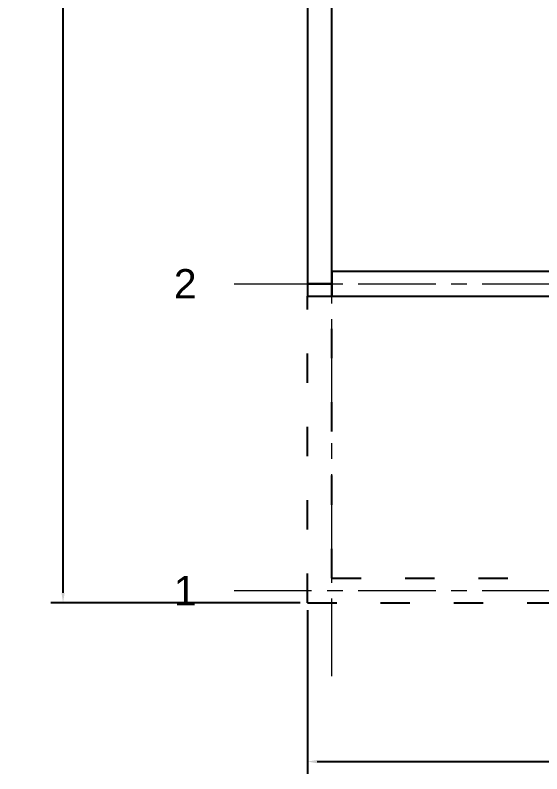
# Model space of a CAD drawing. Header units: centimetres. Extents: x -120 to 1933, y -1067 to 822.
# Drawn here: x -119.6 to 96, y -70 to 240.4 of the extents above; entities that cross this region are included whole.
import ezdxf
from ezdxf.enums import TextEntityAlignment as Align

# ---------------------------------------------------------------- set-up
doc = ezdxf.new("R2010")
doc.units = ezdxf.units.CM
doc.linetypes.add('CENTER', pattern=[50.8, 31.75, -6.35, 6.35, -6.35])
doc.linetypes.add('VERANDA_KESIK', pattern=[30, 12, -18])
doc.layers.add('AKS', color=4, linetype='CENTER', lineweight=13)
for name, color, linetype in [('AKS_YAZI', 4, 'Continuous'), ('DIS_DUVAR_100', 30, 'Continuous'), ('KOSE_PROFIL_100', 8, 'Continuous'), ('OLCULER', 7, 'Continuous'), ('VERANDA_PROFIL_100', 1, 'VERANDA_KESIK')]:
    doc.layers.add(name, color=color, linetype=linetype)
doc.styles.get("Standard").update_dxf_attribs({"font": 'Arial.ttf'})
doc.dimstyles.new('ISO-25', dxfattribs={"dimtxt": 2.5, "dimasz": 2.5, "dimexe": 1.25, "dimexo": 0.625, "dimtad": 1, "dimtxsty": 'Standard', "dimcen": 2.5, "dimadec": 0, "dimazin": 0, "dimtfac": 1, "dimtmove": 0, "dimatfit": 3, "dimfxl": 1, "dimarcsym": 0})

# ---------------------------------------------------------------- blocks, each defined once
blk = doc.blocks.new('BOM_D01_DIS_DOLU_1255_V')
blk.add_lwpolyline([(0, 0), (10, 0), (10, 125.5), (0, 125.5)], close=True)
blk = doc.blocks.new('BOM_B02_DIS_KOSE_100x50')
blk.add_lwpolyline([(0, 0), (10, 0), (10, 5), (0, 5)], close=True)
blk = doc.blocks.new('BOM_D01_DIS_DOLU_1255_H')
blk.add_lwpolyline([(0, 0), (125.5, 0), (125.5, 10), (0, 10)], close=True)
blk = doc.blocks.new('BOM_V01_VERANDA_YAN_1255')
at = {"layer": 'VERANDA_PROFIL_100', "linetype": 'VERANDA_KESIK', "lineweight": 25}
for p, q in [((0, 0), (0, 125.5)), ((10, 10), (10, 125.5))]:
    blk.add_line(p, q, dxfattribs=at)
blk = doc.blocks.new('BOM_V02_VERANDA_ON_3815')
at = {"layer": 'VERANDA_PROFIL_100', "linetype": 'VERANDA_KESIK', "lineweight": 25}
for p, q in [((10, 10), (381.5, 10)), ((0, 0), (381.5, 0))]:
    blk.add_line(p, q, dxfattribs=at)
blk = doc.blocks.new('*D47')
at = {"layer": 'Defpoints', "color": 0, "transparency": 16777216}
for p in [(0, 0), (773, 0), (773, -65)]:
    blk.add_point(p, dxfattribs=at)
at = {"layer": 'OLCULER', "color": 0, "lineweight": -2, "transparency": 16777216}
for p, q in [((0, -3), (0, -70)), ((773, -3), (773, -70)), ((4, -65), (769, -65))]:
    blk.add_line(p, q, dxfattribs=at)
at = {"layer": 'OLCULER', "color": 0, "transparency": 16777216}
for points in [[(4, -64.33), (4, -65.67), (0, -65)], [(769, -64.33), (769, -65.67), (773, -65)]]:
    blk.add_solid(points, dxfattribs=at)
at = {"layer": 'OLCULER', "color": 0, "transparency": 16777216, "insert": (386.5, -55.85), "char_height": 14, "attachment_point": 5}
blk.add_mtext('773', dxfattribs=at)
blk = doc.blocks.new('*D48')
at = {"layer": 'Defpoints', "color": 0, "transparency": 16777216}
for p in [(-100, 637.5), (0, 637.5), (0, 0)]:
    blk.add_point(p, dxfattribs=at)
at = {"layer": 'OLCULER', "color": 0, "lineweight": -2, "transparency": 16777216}
for p, q in [((-3, 637.5), (-105, 637.5)), ((-100, 4), (-100, 633.5)), ((-3, 0), (-105, 0))]:
    blk.add_line(p, q, dxfattribs=at)
at = {"layer": 'OLCULER', "color": 0, "transparency": 16777216}
for points in [[(-100.67, 633.5), (-99.33, 633.5), (-100, 637.5)], [(-100.67, 4), (-99.33, 4), (-100, 0)]]:
    blk.add_solid(points, dxfattribs=at)
at = {"layer": 'OLCULER', "color": 0, "transparency": 16777216, "insert": (-110.41, 318.75), "char_height": 14, "attachment_point": 5, "rotation": 90}
blk.add_mtext('637,5', dxfattribs=at)

msp = doc.modelspace()

# ---------------------------------------------------------------- linework, layer by layer
at = {"layer": 'AKS'}
for p, q in [((10, -30), (10, 675)), ((-30, 130.5), (800, 130.5)), ((-30, 5), (800, 5))]:
    msp.add_line(p, q, dxfattribs=at)

# ---------------------------------------------------------------- block references
at = {"layer": 'DIS_DUVAR_100'}
for name, p in [('BOM_D01_DIS_DOLU_1255_V', (0, 130.5)), ('BOM_D01_DIS_DOLU_1255_H', (10, 125.5))]:
    msp.add_blockref(name, p, dxfattribs=at)
at = {"layer": 'KOSE_PROFIL_100'}
msp.add_blockref('BOM_B02_DIS_KOSE_100x50', (0, 125.5), dxfattribs=at)
at = {"layer": 'VERANDA_PROFIL_100'}
for name in ['BOM_V01_VERANDA_YAN_1255', 'BOM_V02_VERANDA_ON_3815']:
    msp.add_blockref(name, (0, 0), dxfattribs=at)

# ---------------------------------------------------------------- texts
at = {"layer": 'AKS_YAZI'}
for s, p in [('2', (-50, 130.5)), ('1', (-50, 5))]:
    msp.add_text(s, height=12, dxfattribs=at).set_placement(p, align=Align.MIDDLE_CENTER)

# ---------------------------------------------------------------- dimensions: what is measured, and where the dimension line sits
at = {"layer": 'OLCULER'}
dim = msp.add_linear_dim(base=(-100, 637.5), p1=(0, 0), p2=(0, 637.5), angle=90, dimstyle='ISO-25', override={"dimtxt": 14, "dimasz": 4, "dimexe": 5, "dimexo": 3, "dimgap": 2, "dimtix": 1, "dimatfit": 1}, dxfattribs=at)
dim.commit()
dim.dimension.update_dxf_attribs({"geometry": '*D48', "text_midpoint": (-110.4134, 318.75)})
dim = msp.add_linear_dim(base=(773, -65), p1=(0, 0), p2=(773, 0), dimstyle='ISO-25', override={"dimtxt": 14, "dimasz": 4, "dimexe": 5, "dimexo": 3, "dimgap": 2, "dimtix": 1, "dimatfit": 1}, dxfattribs=at)
dim.commit()
dim.dimension.update_dxf_attribs({"geometry": '*D47', "text_midpoint": (386.5, -55.8472)})

doc.saveas('drawing.dxf')
